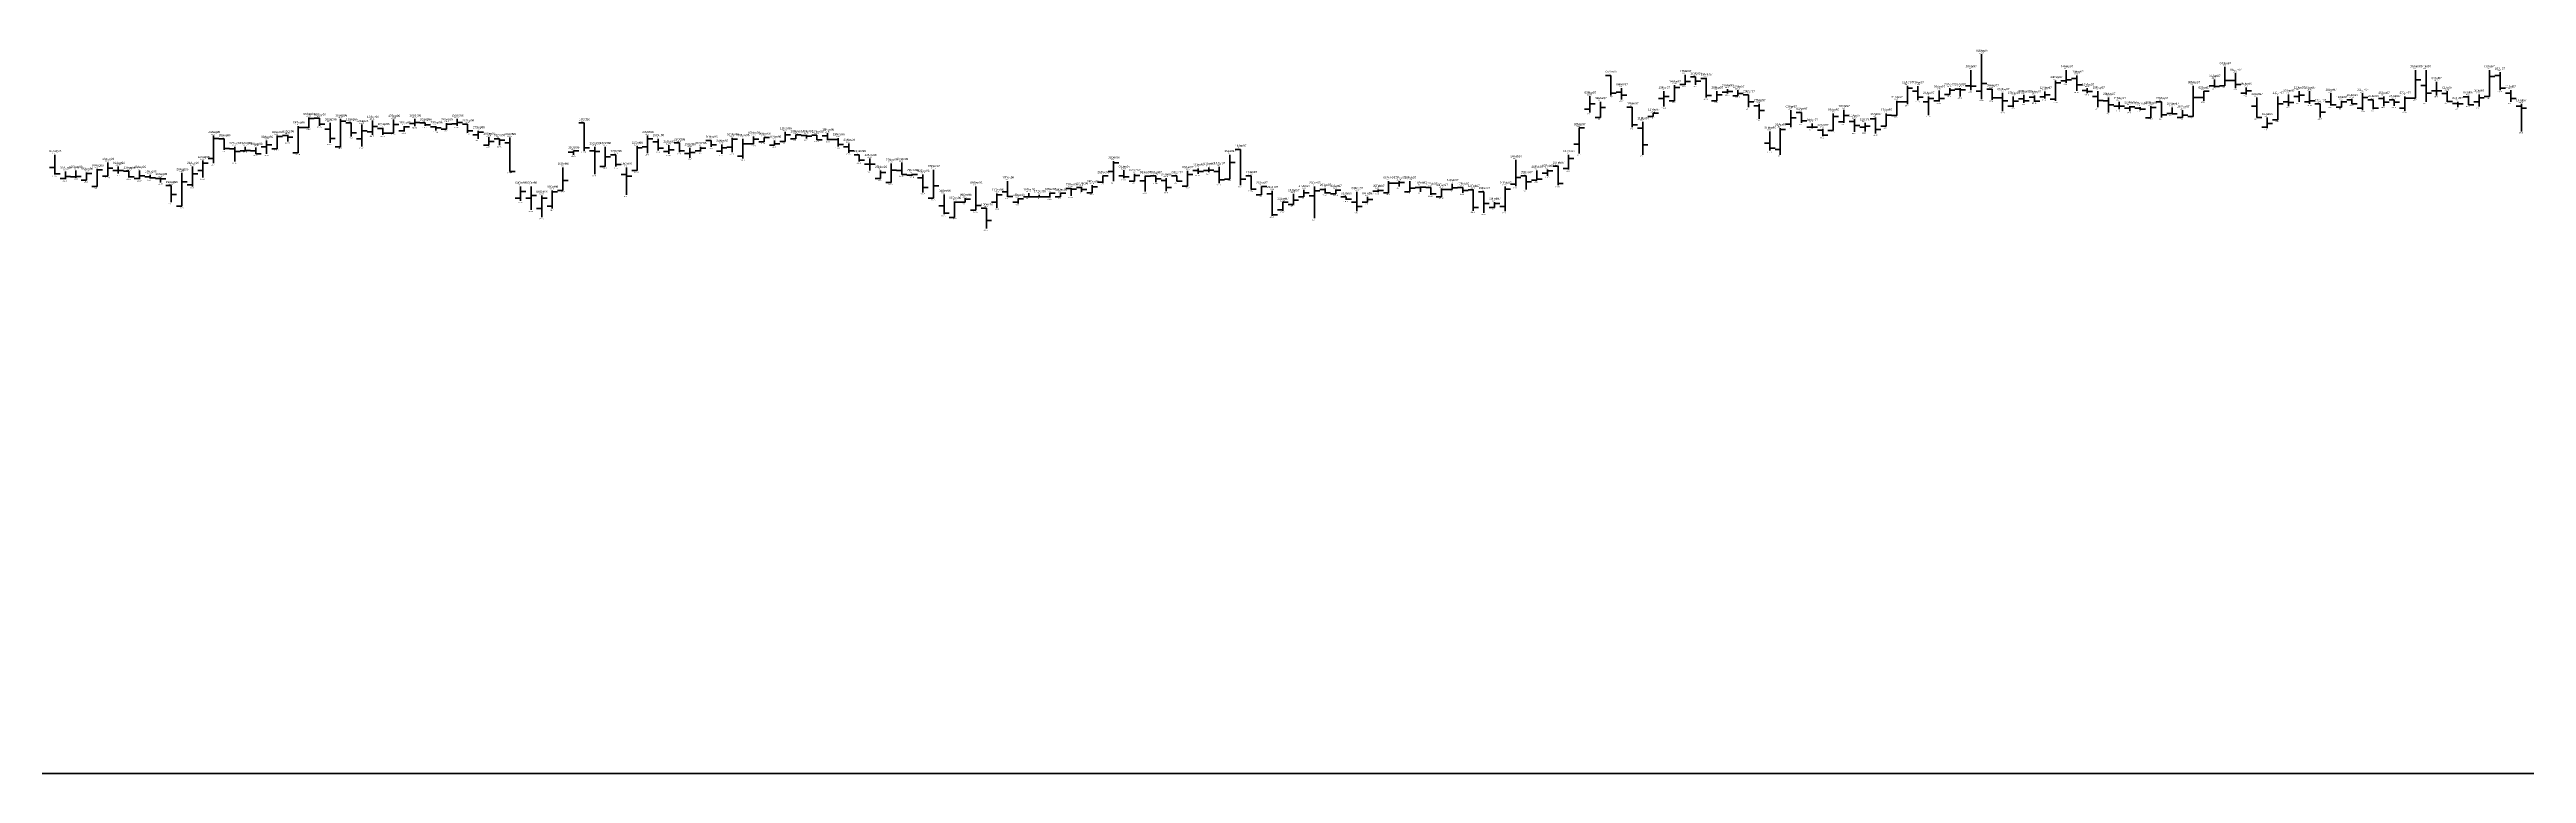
# Model space of a CAD drawing. Header units: inches. Extents: x 0 to 30000, y -20 to 2443.
# Drawn here: x 382.5 to 616.5, y 0 to 68.4 of the extents above; entities that cross this region are included whole.
import ezdxf

# ---------------------------------------------------------------- set-up
doc = ezdxf.new("R2010")
doc.units = ezdxf.units.IN
doc.header["$MEASUREMENT"] = 0
for name, color, linetype in [('axis', 7, 'Continuous'), ('DATE', 7, 'Continuous'), ('Graph', 7, 'Continuous'), ('Rate', 7, 'Continuous')]:
    doc.layers.add(name, color=color, linetype=linetype)
doc.styles.get("Standard").update_dxf_attribs({"font": 'arial.ttf'})

msp = doc.modelspace()

# ---------------------------------------------------------------- linework, layer by layer
at = {"layer": 'axis', "color": 7, "lineweight": 35}
msp.add_line((0, 0), (30000, 0), dxfattribs=at)
at = {"layer": 'Graph', "color": 3, "lineweight": 35}
for p, q in [((565, 67.99), (565, 63.76)), ((537, 66.06), (537, 65.1)), ((573, 66.5), (573, 65.3)), ((573, 65.575), (573.5, 65.575)), ((588, 66.8), (588, 65)), ((606, 66.5), (606, 63.85)), ((606, 65.58), (606.5, 65.58)), ((613, 66.5), (613, 64)), ((613, 65.885), (613.5, 65.885)), ((528, 64.025), (528, 62.5)), ((528, 63.3), (528.5, 63.3)), ((529, 63.5), (529, 62)), ((535, 63.8), (534.5, 63.8)), ((535, 64.5), (535, 63.045)), ((535, 64.01), (535.5, 64.01)), ((536, 63.6), (535.5, 63.6)), ((536, 65.075), (536, 63.6)), ((536, 64.855), (536.5, 64.855)), ((537, 65.15), (536.5, 65.15)), ((537, 65.405), (537.5, 65.405)), ((540, 63.605), (539.5, 63.605)), ((540, 64.5), (540, 63.6)), ((540, 64.155), (540.5, 64.155)), ((541, 64.4), (540.5, 64.4)), ((541, 64.7), (541, 64.275)), ((541, 64.485), (541.5, 64.485)), ((542, 64.075), (541.5, 64.075)), ((542, 64.59), (542, 64.075)), ((542, 64.29), (542.5, 64.29)), ((557, 63.6), (557, 62.2)), ((557, 63.5), (557.5, 63.5)), ((558, 63.5), (557.5, 63.5)), ((558, 65), (558, 63.26)), ((558, 64.79), (558.5, 64.79)), ((560, 63.5), (559.5, 63.5)), ((560, 64), (560, 62.225)), ((560, 63.81), (560.5, 63.81)), ((561, 63.6), (560.5, 63.6)), ((561, 64.575), (561, 63.53)), ((561, 63.82), (561.5, 63.82)), ((562, 64.19), (561.5, 64.19)), ((562, 64.795), (562, 64.19)), ((562, 64.595), (562.5, 64.595)), ((565, 64.5), (564.5, 64.5)), ((565, 65.235), (565.5, 65.235)), ((568, 63.995), (568, 63.005)), ((568, 63.545), (568.5, 63.545)), ((571, 63.975), (570.5, 63.975)), ((571, 64.485), (571, 63.8)), ((571, 64.15), (571.5, 64.15)), ((572, 63.755), (571.5, 63.755)), ((572, 65.5), (572, 63.575)), ((572, 65.29), (572.5, 65.29)), ((573, 65.495), (572.5, 65.495)), ((585, 65), (585, 62.1)), ((585, 63.895), (585.5, 63.895)), ((586, 63.895), (585.5, 63.895)), ((586, 64.5), (586, 63.6)), ((586, 64.5), (586.5, 64.5)), ((588, 65), (587.5, 65)), ((588, 65.5), (588.5, 65.5)), ((590, 64.305), (589.5, 64.305)), ((590, 64.865), (590, 64.2)), ((590, 64.535), (590.5, 64.535)), ((593, 64), (593, 61.8)), ((593, 63.3), (593.5, 63.3)), ((595, 63.995), (594.5, 63.995)), ((595, 64.5), (595, 63.5)), ((595, 64.125), (595.5, 64.125)), ((596, 63.5), (595.5, 63.5)), ((596, 64.495), (596, 63.305)), ((596, 63.585), (596.5, 63.585)), ((599, 63.6), (599, 63)), ((599, 63.5), (599.5, 63.5)), ((601, 64.3), (601, 62.72)), ((601, 63.9), (601.5, 63.9)), ((605, 64), (605, 62.655)), ((605, 63.855), (605.5, 63.855)), ((606, 63.85), (605.5, 63.85)), ((608, 64.55), (607.5, 64.55)), ((608, 65.39), (608, 64.11)), ((608, 64.55), (608.5, 64.55)), ((612, 63.5), (611.5, 63.5)), ((612, 64.2), (612, 63.05)), ((612, 63.885), (612.5, 63.885)), ((613, 64), (612.5, 64)), ((406, 61.2), (406, 58.67)), ((406, 61.06), (406.5, 61.06)), ((407, 61.055), (406.5, 61.055)), ((407, 62.005), (407, 61.045)), ((407, 61.905), (407.5, 61.905)), ((410, 61.875), (410, 59.25)), ((410, 61.655), (410.5, 61.655)), ((412, 61.34), (412, 59.26)), ((413, 61.725), (413, 60.385)), ((413, 61.15), (413.5, 61.15)), ((415, 61.82), (415, 60.525)), ((415, 61.34), (415.5, 61.34)), ((416, 61.2), (416, 60.695)), ((416, 61.145), (416.5, 61.145)), ((417, 61.46), (416.5, 61.46)), ((417, 61.875), (417, 61.205)), ((417, 61.555), (417.5, 61.555)), ((420, 60.905), (419.5, 60.905)), ((420, 61.49), (420, 60.905)), ((420, 61.39), (420.5, 61.39)), ((421, 61.425), (420.5, 61.425)), ((421, 61.875), (421, 61.22)), ((421, 61.54), (421.5, 61.54)), ((527, 61.03), (527, 58.605)), ((527, 61.03), (527.5, 61.03)), ((528, 62.8), (527.5, 62.8)), ((529, 62), (528.5, 62)), ((529, 62.945), (529.5, 62.945)), ((534, 62.1), (533.5, 62.1)), ((534, 62.41), (534, 62.1)), ((534, 62.41), (534.5, 62.41)), ((546, 61), (546, 58.5)), ((546, 60.87), (546.5, 60.87)), ((547, 61.39), (546.5, 61.39)), ((547, 62.7), (547, 61.1)), ((547, 61.985), (547.5, 61.985)), ((551, 62.4), (551, 60.8)), ((551, 62.1), (551.5, 62.1)), ((552, 61.6), (551.5, 61.6)), ((552, 62.75), (552, 61.5)), ((552, 62.2), (552.5, 62.2)), ((554, 61.1), (553.5, 61.1)), ((554, 61.5), (554, 60.7)), ((554, 61.19), (554.5, 61.19)), ((556, 61.205), (555.5, 61.205)), ((556, 62.4), (556, 61.2)), ((556, 62.23), (556.5, 62.23)), ((557, 62.2), (556.5, 62.2)), ((568, 63.1), (567.5, 63.1)), ((579, 62.9), (578.5, 62.9)), ((579, 63.1), (579, 62.6)), ((579, 63.01), (579.5, 63.01)), ((581, 61.995), (580.5, 61.995)), ((581, 63.08), (581, 61.995)), ((581, 62.955), (581.5, 62.955)), ((584, 62), (583.5, 62)), ((584, 62.7), (584, 62)), ((584, 62.225), (584.5, 62.225)), ((585, 62.1), (584.5, 62.1)), ((592, 61.1), (591.5, 61.1)), ((592, 62), (592, 61)), ((592, 61.435), (592.5, 61.435)), ((593, 61.8), (592.5, 61.8)), ((599, 63), (598.5, 63)), ((601, 62.9), (600.5, 62.9)), ((605, 62.9), (604.5, 62.9)), ((398, 60.3), (398, 57.7)), ((398, 60.02), (398.5, 60.02)), ((401, 58.875), (400.5, 58.875)), ((401, 59.25), (401, 58.875)), ((401, 58.88), (401.5, 58.88)), ((403, 59.245), (402.5, 59.245)), ((403, 59.84), (403, 58.575)), ((403, 59.425), (403.5, 59.425)), ((404, 59.065), (403.5, 59.065)), ((404, 60.3), (404, 59.065)), ((404, 60.225), (404.5, 60.225)), ((406, 58.67), (405.5, 58.67)), ((410, 59.25), (409.5, 59.25)), ((412, 60), (411.5, 60)), ((412, 60.74), (412.5, 60.74)), ((413, 60.675), (412.5, 60.675)), ((415, 60.525), (414.5, 60.525)), ((416, 60.75), (415.5, 60.75)), ((423, 60.375), (422.5, 60.375)), ((423, 60.75), (423, 60)), ((423, 60.635), (423.5, 60.635)), ((424, 59.4), (423.5, 59.4)), ((424, 60.145), (424, 59.4)), ((424, 59.755), (424.5, 59.755)), ((432, 58.725), (431.5, 58.725)), ((432, 58.85), (432, 58.495)), ((432, 58.85), (432.5, 58.85)), ((435, 59.25), (435, 57.375)), ((438, 59.29), (438, 57.005)), ((438, 59.16), (438.5, 59.16)), ((439, 59.255), (438.5, 59.255)), ((439, 60.3), (439, 58.65)), ((439, 59.985), (439.5, 59.985)), ((441, 58.8), (440.5, 58.8)), ((441, 59.39), (441, 58.575)), ((441, 58.97), (441.5, 58.97)), ((443, 58.615), (442.5, 58.615)), ((443, 59.14), (443, 58.215)), ((443, 58.695), (443.5, 58.695)), ((444, 58.87), (443.5, 58.87)), ((444, 59.25), (444, 58.8)), ((444, 59.12), (444.5, 59.12)), ((446, 58.82), (445.5, 58.82)), ((446, 59.47), (446, 58.575)), ((446, 59.15), (446.5, 59.15)), ((447, 59.21), (446.5, 59.21)), ((447, 60.085), (447, 58.74)), ((447, 59.98), (447.5, 59.98)), ((448, 60), (448, 58.125)), ((448, 59.535), (448.5, 59.535)), ((449, 59.515), (448.5, 59.515)), ((449, 60.225), (449, 59.48)), ((449, 59.955), (449.5, 59.955)), ((450, 59.71), (449.5, 59.71)), ((450, 60.135), (450, 59.71)), ((450, 60.135), (450.5, 60.135)), ((451, 59.4), (450.5, 59.4)), ((451, 59.85), (451, 59.4)), ((451, 59.53), (451.5, 59.53)), ((452, 59.74), (451.5, 59.74)), ((452, 60.65), (452, 59.735)), ((452, 60.38), (452.5, 60.38)), ((453, 60), (452.5, 60)), ((453, 60.37), (453, 60)), ((453, 60.365), (453.5, 60.365)), ((494, 58.5), (494, 56.2)), ((526, 58.5), (526, 57.1)), ((527, 59.495), (526.5, 59.495)), ((546, 58.995), (545.5, 58.995)), ((551, 60.8), (550.5, 60.8)), ((384, 56.25), (383.5, 56.25)), ((384, 56.92), (384, 56.19)), ((384, 56.44), (384.5, 56.44)), ((385, 56.4), (384.5, 56.4)), ((385, 57), (385, 56.325)), ((385, 56.45), (385.5, 56.45)), ((386, 56.82), (386, 56.1)), ((386, 56.705), (386.5, 56.705)), ((387, 57.15), (387, 55.5)), ((387, 57.07), (387.5, 57.07)), ((388, 56.48), (387.5, 56.48)), ((388, 57.75), (388, 56.48)), ((388, 57.23), (388.5, 57.23)), ((389, 57), (388.5, 57)), ((389, 57.375), (389, 56.72)), ((389, 57.005), (389.5, 57.005)), ((391, 56.255), (390.5, 56.255)), ((391, 57), (391, 56.195)), ((391, 56.51), (391.5, 56.51)), ((395, 56.775), (395, 53.625)), ((396, 57.375), (396, 55.505)), ((396, 56.7), (396.5, 56.7)), ((397, 57), (396.5, 57)), ((397, 57.935), (397, 56.345)), ((397, 57.71), (397.5, 57.71)), ((398, 58.125), (397.5, 58.125)), ((431, 57.3), (431, 55.125)), ((435, 57.375), (434.5, 57.375)), ((435, 58.29), (435.5, 58.29)), ((438, 57.005), (437.5, 57.005)), ((448, 58.35), (447.5, 58.35)), ((461, 56.25), (460.5, 56.25)), ((461, 57), (461, 56.25)), ((461, 56.8), (461.5, 56.8)), ((462, 57.675), (462, 55.875)), ((462, 57.035), (462.5, 57.035)), ((464, 56.57), (463.5, 56.57)), ((464, 56.7), (464, 56.52)), ((464, 56.625), (464.5, 56.625)), ((466, 57.075), (466, 54.375)), ((482, 56.5), (482, 55.8)), ((482, 56.5), (482.5, 56.5)), ((483, 56.9), (482.5, 56.9)), ((483, 57.9), (483, 56)), ((483, 57.73), (483.5, 57.73)), ((485, 56.7), (485, 56)), ((485, 56.545), (485.5, 56.545)), ((486, 56.5), (486, 55.02)), ((486, 56.48), (486.5, 56.48)), ((490, 56.975), (490, 55.51)), ((490, 56.615), (490.5, 56.615)), ((492, 57), (491.5, 57)), ((492, 57.3), (492, 56.85)), ((492, 57.05), (492.5, 57.05)), ((494, 56.2), (493.5, 56.2)), ((494, 57.775), (494.5, 57.775)), ((521, 58), (521, 55.51)), ((521, 56.34), (521.5, 56.34)), ((523, 57), (523, 56.1)), ((523, 56.185), (523.5, 56.185)), ((524, 56.745), (523.5, 56.745)), ((524, 57.1), (524, 56.515)), ((524, 56.965), (524.5, 56.965)), ((526, 57.2), (525.5, 57.2)), ((526, 58.125), (526.5, 58.125)), ((386, 56.1), (385.5, 56.1)), ((387, 55.5), (386.5, 55.5)), ((395, 55.935), (395.5, 55.935)), ((396, 55.65), (395.5, 55.65)), ((427, 54.375), (426.5, 54.375)), ((427, 55.5), (427, 54.125)), ((427, 55.025), (427.5, 55.025)), ((428, 54.38), (427.5, 54.38)), ((428, 55.5), (428, 53.29)), ((428, 54.64), (428.5, 54.64)), ((429, 54.655), (429, 52.58)), ((429, 54.4), (429.5, 54.4)), ((430, 55.125), (430, 53.4)), ((430, 54.995), (430.5, 54.995)), ((431, 55.125), (430.5, 55.125)), ((431, 56.05), (431.5, 56.05)), ((462, 55.875), (461.5, 55.875)), ((466, 54.375), (465.5, 54.375)), ((466, 55.57), (466.5, 55.57)), ((468, 54.07), (468, 52.575)), ((468, 54.01), (468.5, 54.01)), ((469, 54.025), (468.5, 54.025)), ((469, 54.375), (469, 54)), ((469, 54.3), (469.5, 54.3)), ((470, 55.5), (470, 53.255)), ((472, 54), (471.5, 54)), ((472, 54.84), (472, 53.49)), ((472, 54.69), (472.5, 54.69)), ((474, 54.01), (473.5, 54.01)), ((474, 54.35), (474, 53.9)), ((474, 54.325), (474.5, 54.325)), ((475, 54.505), (474.5, 54.505)), ((475, 54.865), (475, 54.5)), ((475, 54.515), (475.5, 54.515)), ((476, 54.5), (475.5, 54.5)), ((476, 54.7), (476, 54.5)), ((476, 54.52), (476.5, 54.52)), ((477, 54.5), (476.5, 54.5)), ((477, 54.9), (477, 54.455)), ((477, 54.85), (477.5, 54.85)), ((478, 54.5), (477.5, 54.5)), ((478, 54.85), (478, 54.5)), ((478, 54.85), (478.5, 54.85)), ((481, 54.9), (480.5, 54.9)), ((481, 55.62), (481, 54.9)), ((481, 55.445), (481.5, 55.445)), ((482, 55.89), (481.5, 55.89)), ((485, 56), (484.5, 56)), ((486, 56.025), (485.5, 56.025)), ((490, 55.51), (489.5, 55.51)), ((497, 54.7), (496.5, 54.7)), ((497, 55.5), (497, 54.7)), ((497, 55.5), (497.5, 55.5)), ((499, 53.995), (499, 53.205)), ((499, 53.995), (499.5, 53.995)), ((500, 54.79), (500, 53.8)), ((500, 54.205), (500.5, 54.205)), ((501, 54.515), (500.5, 54.515)), ((501, 55.19), (501, 54.5)), ((501, 54.9), (501.5, 54.9)), ((502, 54.61), (501.5, 54.61)), ((502, 55.5), (502, 52.5)), ((502, 55.085), (502.5, 55.085)), ((504, 54.805), (503.5, 54.805)), ((504, 55.2), (504, 54.805)), ((504, 55.145), (504.5, 55.145)), ((507, 54.005), (506.5, 54.005)), ((507, 54.5), (507, 54.005)), ((507, 54.25), (507.5, 54.25)), ((508, 55.05), (507.5, 55.05)), ((508, 55.2), (508, 54.95)), ((508, 55.105), (508.5, 55.105)), ((509, 54.9), (508.5, 54.9)), ((509, 56), (509, 54.9)), ((509, 55.795), (509.5, 55.795)), ((510, 55.8), (509.5, 55.8)), ((510, 55.99), (510, 55.5)), ((510, 55.88), (510.5, 55.88)), ((511, 55), (510.5, 55)), ((511, 55.995), (511, 55)), ((511, 55.325), (511.5, 55.325)), ((512, 55.385), (511.5, 55.385)), ((512, 55.5), (512, 55)), ((512, 55.44), (512.5, 55.44)), ((514, 54.525), (513.5, 54.525)), ((514, 55.295), (514, 54.525)), ((514, 55.2), (514.5, 55.2)), ((515, 55.2), (514.5, 55.2)), ((515, 55.75), (515, 55.2)), ((515, 55.375), (515.5, 55.375)), ((519, 54), (519, 53.5)), ((519, 53.87), (519.5, 53.87)), ((520, 55.495), (520, 53.15)), ((520, 55.255), (520.5, 55.255)), ((521, 55.7), (520.5, 55.7)), ((523, 56.1), (522.5, 56.1)), ((395, 53.63), (394.5, 53.63)), ((429, 53.405), (428.5, 53.405)), ((430, 53.625), (429.5, 53.625)), ((468, 52.575), (467.5, 52.575)), ((470, 53.27), (469.5, 53.27)), ((470, 53.68), (470.5, 53.68)), ((499, 53.275), (498.5, 53.275)), ((500, 53.8), (499.5, 53.8)), ((519, 53.5), (518.5, 53.5)), ((520, 53.6), (519.5, 53.6))]:
    msp.add_line(p, q, dxfattribs=at)
at = {"layer": 'Graph', "color": 1, "lineweight": 35}
for p, q in [((530, 66), (529.5, 66)), ((530, 66), (530, 64.11)), ((538, 65.85), (537.5, 65.85)), ((538, 65.85), (538, 65.1)), ((539, 65.7), (538.5, 65.7)), ((539, 65.75), (539, 63.91)), ((564, 66.5), (564, 64.6)), ((574, 65.7), (573.5, 65.7)), ((574, 65.995), (574, 64.52)), ((587, 65.6), (587, 64.85)), ((589, 66.195), (589, 64.8)), ((607, 66.5), (607, 63.5)), ((614, 66), (613.5, 66)), ((614, 66.3), (614, 64.61)), ((530, 64.32), (530.5, 64.32)), ((531, 64.4), (530.5, 64.4)), ((531, 64.8), (531, 63.725)), ((531, 64.12), (531.5, 64.12)), ((538, 65.44), (538.5, 65.44)), ((539, 64.11), (539.5, 64.11)), ((543, 64.155), (542.5, 64.155)), ((543, 64.155), (543, 63)), ((543, 63.495), (543.5, 63.495)), ((544, 63.3), (544, 61.9)), ((559, 64.51), (558.5, 64.51)), ((559, 64.98), (559, 63.645)), ((559, 63.935), (559.5, 63.935)), ((563, 64.7), (562.5, 64.7)), ((563, 64.8), (563, 64.01)), ((563, 64.615), (563.5, 64.615)), ((564, 65), (563.5, 65)), ((564, 64.965), (564.5, 64.965)), ((566, 64.7), (565.5, 64.7)), ((566, 64.7), (566, 63.7)), ((566, 63.88), (566.5, 63.88)), ((567, 63.88), (566.5, 63.88)), ((567, 64.35), (567, 62.605)), ((567, 63.605), (567.5, 63.605)), ((569, 63.775), (568.5, 63.775)), ((569, 64.15), (569, 63.4)), ((569, 63.595), (569.5, 63.595)), ((570, 63.95), (569.5, 63.95)), ((570, 64.1), (570, 63.505)), ((570, 63.56), (570.5, 63.56)), ((574, 65.095), (574.5, 65.095)), ((575, 64.555), (574.5, 64.555)), ((575, 64.785), (575, 64.31)), ((575, 64.485), (575.5, 64.485)), ((576, 64.005), (575.5, 64.005)), ((576, 64.5), (576, 63)), ((576, 63.635), (576.5, 63.635)), ((577, 63.6), (576.5, 63.6)), ((577, 63.9), (577, 62.5)), ((577, 63.22), (577.5, 63.22)), ((578, 63.5), (578, 62.8)), ((582, 63.5), (581.5, 63.5)), ((582, 63.5), (582, 62)), ((587, 65), (586.5, 65)), ((587, 64.955), (587.5, 64.955)), ((589, 65.5), (588.5, 65.5)), ((589, 65.125), (589.5, 65.125)), ((591, 63.89), (591, 62)), ((594, 63.5), (593.5, 63.5)), ((594, 64.2), (594, 63.1)), ((594, 63.42), (594.5, 63.42)), ((597, 63.3), (596.5, 63.3)), ((597, 63.3), (597, 62.025)), ((598, 63.49), (597.5, 63.49)), ((598, 64.3), (598, 63.15)), ((598, 63.21), (598.5, 63.21)), ((600, 63.7), (599.5, 63.7)), ((600, 63.795), (600, 63.315)), ((600, 63.315), (600.5, 63.315)), ((602, 63.7), (601.5, 63.7)), ((602, 63.7), (602, 62.8)), ((603, 63.8), (602.5, 63.8)), ((603, 64), (603, 63.1)), ((603, 63.465), (603.5, 63.465)), ((604, 63.7), (603.5, 63.7)), ((604, 63.7), (604, 63.115)), ((604, 63.47), (604.5, 63.47)), ((607, 65.05), (606.5, 65.05)), ((607, 64.315), (607.5, 64.315)), ((609, 64.275), (608.5, 64.275)), ((609, 64.495), (609, 63.5)), ((609, 63.535), (609.5, 63.535)), ((610, 63.35), (609.5, 63.35)), ((610, 63.5), (610, 63)), ((610, 63.305), (610.5, 63.305)), ((611, 63.975), (610.5, 63.975)), ((611, 64.05), (611, 63.2)), ((611, 63.22), (611.5, 63.22)), ((614, 64.775), (614.5, 64.775)), ((615, 64.3), (614.5, 64.3)), ((615, 64.6), (615, 63.5)), ((615, 63.825), (615.5, 63.825)), ((616, 63.295), (616, 60.705)), ((408, 61.95), (407.5, 61.95)), ((408, 61.95), (408, 61.24)), ((408, 61.39), (408.5, 61.39)), ((409, 60.905), (408.5, 60.905)), ((409, 61.5), (409, 59.625)), ((411, 61.5), (410.5, 61.5)), ((411, 61.5), (411, 60.23)), ((414, 60.98), (413.5, 60.98)), ((414, 61.05), (414, 60.38)), ((418, 61.5), (417.5, 61.5)), ((418, 61.5), (418, 61.22)), ((418, 61.31), (418.5, 61.31)), ((419, 61.12), (418.5, 61.12)), ((419, 61.2), (419, 60.77)), ((419, 61.025), (419.5, 61.025)), ((422, 61.39), (421.5, 61.39)), ((422, 61.39), (422, 60.58)), ((433, 61.5), (432.5, 61.5)), ((433, 61.5), (433, 58.875)), ((532, 63), (531.5, 63)), ((532, 63), (532, 61.1)), ((532, 61.315), (532.5, 61.315)), ((533, 61), (532.5, 61)), ((533, 61.6), (533, 58.5)), ((544, 63.105), (543.5, 63.105)), ((544, 62.675), (544.5, 62.675)), ((548, 62.5), (547.5, 62.5)), ((548, 62.5), (548, 61.5)), ((548, 61.685), (548.5, 61.685)), ((549, 61.11), (548.5, 61.11)), ((549, 61.45), (549, 61)), ((549, 61.09), (549.5, 61.09)), ((550, 60.95), (550, 60.25)), ((553, 61.65), (552.5, 61.65)), ((553, 61.845), (553, 60.65)), ((553, 61.26), (553.5, 61.26)), ((555, 61.875), (554.5, 61.875)), ((555, 62), (555, 60.51)), ((555, 60.875), (555.5, 60.875)), ((578, 63.1), (577.5, 63.1)), ((578, 63.09), (578.5, 63.09)), ((580, 62.9), (579.5, 62.9)), ((580, 63), (580, 62.7)), ((580, 62.815), (580.5, 62.815)), ((582, 62.275), (582.5, 62.275)), ((583, 62.4), (582.5, 62.4)), ((583, 62.975), (583, 62.35)), ((583, 62.35), (583.5, 62.35)), ((591, 63.1), (590.5, 63.1)), ((591, 62), (591.5, 62)), ((597, 62.515), (597.5, 62.515)), ((602, 62.885), (602.5, 62.885)), ((616, 63.1), (615.5, 63.1)), ((616, 62.895), (616.5, 62.895)), ((383, 58.5), (383, 56.625)), ((399, 60), (398.5, 60)), ((399, 60), (399, 58.955)), ((399, 59.075), (399.5, 59.075)), ((400, 59.045), (399.5, 59.045)), ((400, 59.25), (400, 57.845)), ((400, 58.8), (400.5, 58.8)), ((402, 58.87), (401.5, 58.87)), ((402, 59.175), (402, 58.585)), ((402, 58.595), (402.5, 58.595)), ((405, 60.32), (404.5, 60.32)), ((405, 60.37), (405, 59.755)), ((405, 60.17), (405.5, 60.17)), ((409, 60.04), (409.5, 60.04)), ((411, 60.58), (411.5, 60.58)), ((414, 60.53), (414.5, 60.53)), ((422, 60.76), (422.5, 60.76)), ((425, 60), (424.5, 60)), ((425, 60), (425, 59.41)), ((425, 59.86), (425.5, 59.86)), ((426, 59.625), (425.5, 59.625)), ((426, 60.11), (426, 56.925)), ((433, 59.155), (433.5, 59.155)), ((434, 58.875), (433.5, 58.875)), ((434, 59.24), (434, 56.645)), ((434, 58.785), (434.5, 58.785)), ((436, 58.495), (435.5, 58.495)), ((436, 58.495), (436, 57.375)), ((440, 59.7), (439.5, 59.7)), ((440, 60), (440, 58.89)), ((440, 59.115), (440.5, 59.115)), ((442, 59.605), (441.5, 59.605)), ((442, 59.605), (442, 58.73)), ((442, 58.865), (442.5, 58.865)), ((445, 59.85), (444.5, 59.85)), ((445, 59.85), (445, 59.235)), ((445, 59.44), (445.5, 59.44)), ((454, 60.3), (453.5, 60.3)), ((454, 60.375), (454, 60.02)), ((454, 60.26), (454.5, 60.26)), ((455, 60.335), (454.5, 60.335)), ((455, 60.34), (455, 59.89)), ((455, 59.89), (455.5, 59.89)), ((456, 60.295), (455.5, 60.295)), ((456, 60.525), (456, 59.87)), ((456, 59.93), (456.5, 59.93)), ((457, 59.925), (456.5, 59.925)), ((457, 60.075), (457, 59.26)), ((457, 59.475), (457.5, 59.475)), ((458, 59.25), (457.5, 59.25)), ((458, 59.55), (458, 58.69)), ((458, 58.875), (458.5, 58.875)), ((459, 58.5), (458.5, 58.5)), ((459, 58.5), (459, 57.86)), ((495, 59), (494.5, 59)), ((495, 59), (495, 55.605)), ((533, 59.435), (533.5, 59.435)), ((545, 59.6), (544.5, 59.6)), ((545, 60.7), (545, 58.89)), ((545, 59.1), (545.5, 59.1)), ((550, 60.805), (549.5, 60.805)), ((550, 60.33), (550.5, 60.33)), ((383, 57.295), (382.5, 57.295)), ((383, 56.7), (383.5, 56.7)), ((390, 56.93), (389.5, 56.93)), ((390, 56.93), (390, 56.345)), ((390, 56.4), (390.5, 56.4)), ((392, 56.39), (391.5, 56.39)), ((392, 56.585), (392, 56.25)), ((392, 56.305), (392.5, 56.305)), ((393, 56.25), (392.5, 56.25)), ((393, 56.33), (393, 55.88)), ((393, 56.23), (393.5, 56.23)), ((426, 56.925), (426.5, 56.925)), ((436, 57.58), (436.5, 57.58)), ((437, 56.625), (436.5, 56.625)), ((437, 57.3), (437, 54.7)), ((437, 56.47), (437.5, 56.47)), ((459, 57.995), (459.5, 57.995)), ((460, 57.6), (459.5, 57.6)), ((460, 58.125), (460, 57)), ((460, 57.59), (460.5, 57.59)), ((463, 57), (462.5, 57)), ((463, 57.75), (463, 56.63)), ((463, 56.63), (463.5, 56.63)), ((465, 56.325), (464.5, 56.325)), ((465, 56.625), (465, 54.94)), ((484, 56.5), (483.5, 56.5)), ((484, 57.025), (484, 56.265)), ((484, 56.4), (484.5, 56.4)), ((487, 56.495), (486.5, 56.495)), ((487, 56.495), (487, 55.915)), ((487, 56.205), (487.5, 56.205)), ((488, 56.295), (488, 55.035)), ((489, 56.5), (488.5, 56.5)), ((489, 56.5), (489, 56)), ((491, 57), (490.5, 57)), ((491, 57.2), (491, 56.69)), ((491, 56.92), (491.5, 56.92)), ((493, 56.9), (492.5, 56.9)), ((493, 57.35), (493, 55.8)), ((495, 56.2), (495.5, 56.2)), ((496, 56.51), (495.5, 56.51)), ((496, 56.51), (496, 55.22)), ((522, 56.5), (521.5, 56.5)), ((522, 56.5), (522, 55.2)), ((525, 57.4), (524.5, 57.4)), ((525, 57.4), (525, 55.605)), ((394, 55.575), (393.5, 55.575)), ((394, 55.575), (394, 54)), ((394, 54.75), (394.5, 54.75)), ((465, 55.4), (465.5, 55.4)), ((467, 54.75), (467, 52.875)), ((473, 55), (472.5, 55)), ((473, 56), (473, 54.5)), ((473, 54.535), (473.5, 54.535)), ((479, 55.305), (478.5, 55.305)), ((479, 55.34), (479, 54.605)), ((479, 55.245), (479.5, 55.245)), ((480, 55.4), (479.5, 55.4)), ((480, 55.45), (480, 55)), ((480, 55.205), (480.5, 55.205)), ((488, 56.05), (487.5, 56.05)), ((488, 55.4), (488.5, 55.4)), ((489, 56), (489.5, 56)), ((493, 56.13), (493.5, 56.13)), ((496, 55.245), (496.5, 55.245)), ((498, 54.81), (497.5, 54.81)), ((498, 55.095), (498, 52.725)), ((503, 55.2), (502.5, 55.2)), ((503, 55.3), (503, 54.815)), ((503, 54.9), (503.5, 54.9)), ((505, 54.5), (504.5, 54.5)), ((505, 54.5), (505, 54.225)), ((505, 54.3), (505.5, 54.3)), ((506, 54.005), (505.5, 54.005)), ((506, 54.99), (506, 53.15)), ((513, 55.4), (512.5, 55.4)), ((513, 55.4), (513, 54.71)), ((513, 54.81), (513.5, 54.81)), ((516, 55.4), (515.5, 55.4)), ((516, 55.4), (516, 54.9)), ((516, 55.125), (516.5, 55.125)), ((517, 55.185), (516.5, 55.185)), ((517, 55.2), (517, 53.2)), ((518, 55), (517.5, 55)), ((518, 55), (518, 53.005)), ((518, 53.9), (518.5, 53.9)), ((522, 55.935), (522.5, 55.935)), ((525, 55.775), (525.5, 55.775)), ((467, 53.66), (466.5, 53.66)), ((467, 52.98), (467.5, 52.98)), ((471, 53.45), (470.5, 53.45)), ((471, 53.45), (471, 51.525)), ((471, 52.28), (471.5, 52.28)), ((498, 52.82), (498.5, 52.82)), ((506, 53.6), (506.5, 53.6)), ((517, 53.5), (517.5, 53.5))]:
    msp.add_line(p, q, dxfattribs=at)

# ---------------------------------------------------------------- texts
at = {"layer": 'DATE'}
for s, p in [('02May97', (564.5, 68.24)), ('05Mar97', (529.5, 66.25)), ('14Mar97', (535.5, 65.325)), ('17Mar97', (536.5, 66.31)), ('18Mar97', (537.5, 66.1)), ('19Mar97', (538.5, 66)), ('30Apr97', (563.5, 66.75)), ('13May97', (571.5, 65.75)), ('14May97', (572.5, 66.75)), ('15May97', (573.5, 66.245)), ('03Jun97', (586.5, 65.85)), ('04Jun97', (587.5, 67.05)), ('05Jun97', (588.5, 66.445)), ('30Jun97', (605.5, 66.75)), ('01Jul97', (606.5, 66.75)), ('02Jul97', (607.5, 65.64)), ('09Jul97', (612.5, 66.75)), ('10Jul97', (613.5, 66.55)), ('03Mar97', (527.5, 64.275)), ('04Mar97', (528.5, 63.75)), ('06Mar97', (530.5, 65.05)), ('10Mar97', (531.5, 63.25)), ('13Mar97', (534.5, 64.75)), ('20Mar97', (539.5, 64.75)), ('21Mar97', (540.5, 64.95)), ('25Mar97', (541.5, 64.84)), ('26Mar97', (542.5, 64.405)), ('27Mar97', (543.5, 63.55)), ('10Apr97', (551.5, 63)), ('21Apr97', (556.5, 63.85)), ('22Apr97', (557.5, 65.25)), ('23Apr97', (558.5, 65.23)), ('24Apr97', (559.5, 64.25)), ('25Apr97', (560.5, 64.825)), ('28Apr97', (561.5, 65.045)), ('29Apr97', (562.5, 65.05)), ('05May97', (565.5, 64.95)), ('06May97', (566.5, 64.6)), ('07May97', (567.5, 64.245)), ('08May97', (568.5, 64.4)), ('09May97', (569.5, 64.35)), ('12May97', (570.5, 64.735)), ('16May97', (574.5, 65.035)), ('19May97', (575.5, 64.75)), ('20May97', (576.5, 64.15)), ('21May97', (577.5, 63.75)), ('22May97', (578.5, 63.35)), ('23May97', (579.5, 63.25)), ('26May97', (580.5, 63.33)), ('27May97', (581.5, 63.75)), ('28May97', (582.5, 63.225)), ('30May97', (584.5, 65.25)), ('02Jun97', (585.5, 64.75)), ('06Jun97', (589.5, 65.115)), ('09Jun97', (590.5, 64.14)), ('11Jun97', (592.5, 64.25)), ('12Jun97', (593.5, 64.45)), ('13Jun97', (594.5, 64.75)), ('16Jun97', (595.5, 64.745)), ('17Jun97', (596.5, 63.55)), ('18Jun97', (597.5, 64.55)), ('19Jun97', (598.5, 63.85)), ('20Jun97', (599.5, 64.045)), ('23Jun97', (600.5, 64.55)), ('24Jun97', (601.5, 63.95)), ('25Jun97', (602.5, 64.25)), ('26Jun97', (603.5, 63.95)), ('27Jun97', (604.5, 64.25)), ('03Jul97', (608.5, 64.745)), ('04Jul97', (609.5, 63.75)), ('07Jul97', (610.5, 64.3)), ('08Jul97', (611.5, 64.45)), ('11Jul97', (614.5, 64.85)), ('14Jul97', (615.5, 63.545)), ('04Sep96', (405.5, 61.45)), ('05Sep96', (406.5, 62.255)), ('06Sep96', (407.5, 62.2)), ('09Sep96', (408.5, 61.75)), ('10Sep96', (409.5, 62.125)), ('11Sep96', (410.5, 61.75)), ('12Sep96', (411.5, 61.59)), ('13Sep96', (412.5, 61.975)), ('16Sep96', (413.5, 61.3)), ('17Sep96', (414.5, 62.07)), ('18Sep96', (415.5, 61.45)), ('19Sep96', (416.5, 62.125)), ('20Sep96', (417.5, 61.75)), ('23Sep96', (418.5, 61.45)), ('24Sep96', (419.5, 61.74)), ('25Sep96', (420.5, 62.125)), ('26Sep96', (421.5, 61.64)), ('27Sep96', (422.5, 61)), ('14Oct96', (432.5, 61.75)), ('11Nov96', (451.5, 60.9)), ('18Nov96', (455.5, 60.775)), ('02Mar97', (526.5, 61.28)), ('11Mar97', (532.5, 61.85)), ('12Mar97', (533.5, 62.66)), ('31Mar97', (544.5, 60.95)), ('01Apr97', (545.5, 61.25)), ('02Apr97', (546.5, 62.95)), ('03Apr97', (547.5, 62.75)), ('04Apr97', (548.5, 61.7)), ('07Apr97', (549.5, 61.2)), ('09Apr97', (550.5, 62.65)), ('11Apr97', (552.5, 62.095)), ('12Apr97', (553.5, 61.75)), ('15Apr97', (554.5, 62.25)), ('17Apr97', (555.5, 62.65)), ('29May97', (583.5, 62.95)), ('10Jun97', (591.5, 62.25)), ('01Aug96', (382.5, 58.75)), ('23Aug96', (397.5, 60.55)), ('26Aug96', (398.5, 60.25)), ('27Aug96', (399.5, 59.5)), ('28Aug96', (400.5, 59.5)), ('29Aug96', (401.5, 59.425)), ('30Aug96', (402.5, 60.09)), ('02Sep96', (403.5, 60.55)), ('03Sep96', (404.5, 60.62)), ('30Sep96', (423.5, 60.395)), ('01Oct96', (424.5, 60.25)), ('03Oct96', (425.5, 60.36)), ('11Oct96', (431.5, 59.1)), ('15Oct96', (433.5, 59.49)), ('16Oct96', (434.5, 59.5)), ('17Oct96', (435.5, 58.745)), ('22Oct96', (437.5, 59.54)), ('23Oct96', (438.5, 60.55)), ('24Oct96', (439.5, 60.25)), ('25Oct96', (440.5, 59.64)), ('28Oct96', (441.5, 59.855)), ('29Oct96', (442.5, 59.39)), ('31Oct96', (443.5, 59.5)), ('01Nov96', (444.5, 60.1)), ('04Nov96', (445.5, 59.72)), ('05Nov96', (446.5, 60.335)), ('06Nov96', (447.5, 60.25)), ('07Nov96', (448.5, 60.475)), ('08Nov96', (449.5, 60.385)), ('10Nov96', (450.5, 60.1)), ('13Nov96', (452.5, 60.62)), ('14Nov96', (453.5, 60.625)), ('15Nov96', (454.5, 60.59)), ('19Nov96', (456.5, 60.325)), ('20Nov96', (457.5, 59.8)), ('21Nov96', (458.5, 58.75)), ('22Nov96', (459.5, 58.375)), ('15Jan97', (493.5, 58.75)), ('16Jan97', (494.5, 59.25)), ('01Mar97', (525.5, 58.75)), ('02Aug96', (383.5, 57.17)), ('05Aug96', (384.5, 57.25)), ('06Aug96', (385.5, 57.07)), ('07Aug96', (386.5, 57.4)), ('08Aug96', (387.5, 58)), ('09Aug96', (388.5, 57.625)), ('12Aug96', (389.5, 57.18)), ('13Aug96', (390.5, 57.25)), ('14Aug96', (391.5, 56.835)), ('16Aug96', (392.5, 56.58)), ('20Aug96', (394.5, 57.025)), ('21Aug96', (395.5, 57.625)), ('22Aug96', (396.5, 58.185)), ('10Oct96', (430.5, 57.55)), ('18Oct96', (436.5, 57.55)), ('25Nov96', (460.5, 57.25)), ('27Nov96', (461.5, 57.925)), ('28Nov96', (462.5, 58)), ('29Nov96', (463.5, 56.95)), ('02Dec96', (464.5, 56.875)), ('03Dec96', (465.5, 57.325)), ('12Dec96', (472.5, 56.25)), ('26Dec96', (481.5, 56.75)), ('31Dec96', (482.5, 58.15)), ('01Jan97', (483.5, 57.275)), ('02Jan97', (484.5, 56.95)), ('03Jan97', (485.5, 56.75)), ('06Jan97', (486.5, 56.745)), ('07Jan97', (487.5, 56.545)), ('08Jan97', (488.5, 56.75)), ('09Jan97', (489.5, 57.225)), ('10Jan97', (490.5, 57.45)), ('13Jan97', (491.5, 57.55)), ('14Jan97', (492.5, 57.6)), ('17Jan97', (495.5, 56.76)), ('06Feb97', (508.5, 56.25)), ('07Feb97', (509.5, 56.24)), ('10Feb97', (510.5, 56.245)), ('14Feb97', (514.5, 56)), ('24Feb97', (520.5, 58.25)), ('25Feb97', (521.5, 56.75)), ('26Feb97', (522.5, 57.25)), ('27Feb97', (523.5, 57.35)), ('28Feb97', (524.5, 57.65)), ('19Aug96', (393.5, 55.825)), ('04Oct96', (426.5, 55.75)), ('07Oct96', (427.5, 55.75)), ('08Oct96', (428.5, 54.905)), ('09Oct96', (429.5, 55.375)), ('04Dec96', (466.5, 55)), ('05Dec96', (467.5, 54.32)), ('06Dec96', (468.5, 54.625)), ('09Dec96', (469.5, 55.75)), ('10Dec96', (470.5, 53.7)), ('11Dec96', (471.5, 55.09)), ('13Dec96', (473.5, 54.6)), ('16Dec96', (474.5, 55.115)), ('17Dec96', (475.5, 54.95)), ('18Dec96', (476.5, 55.15)), ('19Dec96', (477.5, 55.1)), ('20Dec96', (478.5, 55.59)), ('23Dec96', (479.5, 55.7)), ('24Dec96', (480.5, 55.87)), ('20Jan97', (496.5, 55.75)), ('21Jan97', (497.5, 55.345)), ('22Jan97', (498.5, 54.245)), ('24Jan97', (499.5, 55.04)), ('27Jan97', (500.5, 55.44)), ('28Jan97', (501.5, 55.75)), ('29Jan97', (502.5, 55.55)), ('30Jan97', (503.5, 55.45)), ('31Jan97', (504.5, 54.75)), ('03Feb97', (505.5, 55.24)), ('04Feb97', (506.5, 54.75)), ('05Feb97', (507.5, 55.45)), ('11Feb97', (511.5, 55.75)), ('12Feb97', (512.5, 55.65)), ('13Feb97', (513.5, 55.545)), ('17Feb97', (515.5, 55.65)), ('18Feb97', (516.5, 55.45)), ('19Feb97', (517.5, 55.25)), ('20Feb97', (518.5, 54.25)), ('21Feb97', (519.5, 55.745))]:
    msp.add_text(s, height=0.2, dxfattribs=at).set_placement(p)
at = {"layer": 'Rate'}
for s, p in [('135.98', (564.75, 68.09)), ('132', (529.75, 66.1)), ('132.12', (536.75, 66.16)), ('131.7', (537.75, 65.95)), ('131.5', (538.75, 65.85)), ('133', (563.75, 66.6)), ('131', (571.75, 65.6)), ('133', (572.75, 66.6)), ('131.99', (573.75, 66.095)), ('131.2', (586.75, 65.7)), ('133.6', (587.75, 66.9)), ('132.39', (588.75, 66.295)), ('133', (605.75, 66.6)), ('133', (606.75, 66.6)), ('130.78', (607.75, 65.49)), ('133', (612.75, 66.6)), ('132.6', (613.75, 66.4)), ('128.05', (527.75, 64.125)), ('127', (528.75, 63.6)), ('128.22', (529.75, 63.91)), ('129.6', (530.75, 64.9)), ('127.45', (530.75, 63.525)), ('126', (531.75, 63.1)), ('129', (534.75, 64.6)), ('130.15', (535.75, 65.175)), ('127.2', (535.75, 63.4)), ('130.2', (536.75, 64.9)), ('130.2', (537.75, 64.9)), ('127.82', (538.75, 63.71)), ('129', (539.75, 64.6)), ('127.2', (539.75, 63.4)), ('129.4', (540.75, 64.8)), ('128.55', (540.75, 64.075)), ('129.18', (541.75, 64.69)), ('128.15', (541.75, 63.875)), ('128.31', (542.75, 64.255)), ('126.6', (543.75, 63.4)), ('127.2', (556.75, 63.7)), ('130', (557.75, 65.1)), ('129.96', (558.75, 65.08)), ('127.29', (558.75, 63.445)), ('128', (559.75, 64.1)), ('129.15', (560.75, 64.675)), ('127.06', (560.75, 63.33)), ('129.59', (561.75, 64.895)), ('128.38', (561.75, 63.99)), ('129.6', (562.75, 64.9)), ('128.02', (562.75, 63.81)), ('129.2', (563.75, 64.4)), ('127.52', (564.75, 63.56)), ('129.4', (565.75, 64.8)), ('127.4', (565.75, 63.5)), ('128.7', (566.75, 64.45)), ('127.99', (567.75, 64.095)), ('128.3', (568.75, 64.25)), ('126.8', (568.75, 63.2)), ('128.2', (569.75, 64.2)), ('127.01', (569.75, 63.305)), ('128.97', (570.75, 64.585)), ('127.6', (570.75, 63.6)), ('127.15', (571.75, 63.375)), ('130.6', (572.75, 65.1)), ('129.04', (573.75, 64.32)), ('129.57', (574.75, 64.885)), ('128.62', (574.75, 64.11)), ('129', (575.75, 64.6)), ('127.8', (576.75, 64)), ('127', (577.75, 63.6)), ('126.2', (578.75, 63.2)), ('126', (579.75, 63.1)), ('126.16', (580.75, 63.18)), ('127', (581.75, 63.6)), ('125.95', (582.75, 63.075)), ('130', (584.75, 65.1)), ('129', (585.75, 64.6)), ('127.2', (585.75, 63.4)), ('129.7', (586.75, 64.65)), ('130', (587.75, 64.8)), ('129.6', (588.75, 64.6)), ('129.73', (589.75, 64.965)), ('128.4', (589.75, 64)), ('127.78', (590.75, 63.99)), ('128', (592.75, 64.1)), ('128.4', (593.75, 64.3)), ('129', (594.75, 64.6)), ('127', (594.75, 63.3)), ('128.99', (595.75, 64.595)), ('126.61', (595.75, 63.105)), ('126.6', (596.75, 63.4)), ('128.6', (597.75, 64.4)), ('127.2', (598.75, 63.7)), ('127.59', (599.75, 63.895)), ('126.63', (599.75, 63.115)), ('128.6', (600.75, 64.4)), ('127.4', (601.75, 63.8)), ('128', (602.75, 64.1)), ('127.4', (603.75, 63.8)), ('128', (604.75, 64.1)), ('127.7', (605.75, 63.65)), ('127', (606.75, 63.3)), ('128.22', (607.75, 63.91)), ('128.99', (608.75, 64.595)), ('127', (608.75, 63.3)), ('127', (609.75, 63.6)), ('128.1', (610.75, 64.15)), ('128.4', (611.75, 64.3)), ('128', (612.75, 63.8)), ('129.22', (613.75, 64.41)), ('129.2', (614.75, 64.7)), ('127', (614.75, 63.3)), ('126.59', (615.75, 63.395)), ('122.4', (405.75, 61.3)), ('124.01', (406.75, 62.105)), ('122.09', (406.75, 60.845)), ('123.9', (407.75, 62.05)), ('122.48', (407.75, 61.04)), ('123', (408.75, 61.6)), ('123.75', (409.75, 61.975)), ('123', (410.75, 61.6)), ('122.68', (411.75, 61.44)), ('123.45', (412.75, 61.825)), ('122.1', (413.75, 61.15)), ('123.64', (414.75, 61.92)), ('122.4', (415.75, 61.3)), ('123.75', (416.75, 61.975)), ('122.41', (416.75, 61.005)), ('123', (417.75, 61.6)), ('122.44', (417.75, 61.02)), ('122.4', (418.75, 61.3)), ('122.98', (419.75, 61.59)), ('123.75', (420.75, 61.975)), ('122.44', (420.75, 61.02)), ('122.78', (421.75, 61.49)), ('121.5', (422.75, 60.85)), ('123', (432.75, 61.6)), ('121.3', (451.75, 60.75)), ('122.06', (526.75, 61.13)), ('125', (527.75, 62.3)), ('124', (528.75, 61.8)), ('122.2', (531.75, 60.9)), ('123.2', (532.75, 61.7)), ('124.82', (533.75, 62.51)), ('124.2', (533.75, 61.9)), ('126.09', (534.75, 62.845)), ('126', (542.75, 62.8)), ('123.8', (543.75, 61.7)), ('121.4', (544.75, 60.8)), ('122', (545.75, 61.1)), ('125.4', (546.75, 62.8)), ('122.2', (546.75, 60.9)), ('125', (547.75, 62.6)), ('123', (547.75, 61.3)), ('122.9', (548.75, 61.55)), ('122', (548.75, 60.8)), ('121.9', (549.75, 61.05)), ('124.8', (550.75, 62.5)), ('125.5', (551.75, 62.85)), ('123', (551.75, 61.3)), ('123.69', (552.75, 61.945)), ('123', (553.75, 61.6)), ('124', (554.75, 62.1)), ('124.8', (555.75, 62.5)), ('122.4', (555.75, 61)), ('124.4', (556.75, 62)), ('126.52', (557.75, 63.06)), ('124.45', (559.75, 62.025)), ('125.21', (566.75, 62.405)), ('126.01', (567.75, 62.805)), ('126', (575.75, 62.8)), ('125', (576.75, 62.3)), ('125.6', (577.75, 62.6)), ('125.2', (578.75, 62.4)), ('125.4', (579.75, 62.5)), ('123.99', (580.75, 61.795)), ('124', (581.75, 61.8)), ('124.7', (582.75, 62.15)), ('125.4', (583.75, 62.8)), ('124', (583.75, 61.8)), ('124.2', (584.75, 61.9)), ('124', (590.75, 61.8)), ('124', (591.75, 62.1)), ('122', (591.75, 60.8)), ('123.6', (592.75, 61.6)), ('126.2', (593.75, 62.9)), ('124.05', (596.75, 61.825)), ('126.3', (597.75, 62.95)), ('126', (598.75, 62.8)), ('125.44', (600.75, 62.52)), ('125.6', (601.75, 62.6)), ('126.2', (602.75, 62.9)), ('126.23', (603.75, 62.915)), ('125.31', (604.75, 62.455)), ('126', (609.75, 62.8)), ('126.4', (610.75, 63)), ('126.1', (611.75, 62.85)), ('117', (382.75, 58.6)), ('120.6', (397.75, 60.4)), ('120', (398.75, 60.1)), ('117.91', (398.75, 58.755)), ('118.5', (399.75, 59.35)), ('118.5', (400.75, 59.35)), ('117.75', (400.75, 58.675)), ('118.35', (401.75, 59.275)), ('119.68', (402.75, 59.94)), ('120.6', (403.75, 60.4)), ('118.13', (403.75, 58.865)), ('120.74', (404.75, 60.47)), ('119.51', (404.75, 59.555)), ('117.34', (405.75, 58.47)), ('119.25', (408.75, 59.425)), ('118.5', (409.75, 59.05)), ('120.46', (410.75, 60.03)), ('118.52', (411.75, 59.06)), ('120.77', (412.75, 60.185)), ('120.76', (413.75, 60.18)), ('121.05', (414.75, 60.325)), ('121.39', (415.75, 60.495)), ('121.54', (418.75, 60.57)), ('121.81', (419.75, 60.705)), ('121.16', (421.75, 60.38)), ('120', (422.75, 59.8)), ('120.29', (423.75, 60.245)), ('118.8', (423.75, 59.2)), ('120', (424.75, 60.1)), ('118.82', (424.75, 59.21)), ('120.22', (425.75, 60.21)), ('117.7', (431.75, 58.95)), ('117.75', (432.75, 58.675)), ('118.48', (433.75, 59.34)), ('118.5', (434.75, 59.35)), ('116.99', (435.75, 58.595)), ('118.58', (437.75, 59.39)), ('120.6', (438.75, 60.4)), ('117.3', (438.75, 58.45)), ('120', (439.75, 60.1)), ('117.78', (439.75, 58.69)), ('118.78', (440.75, 59.49)), ('119.21', (441.75, 59.705)), ('117.46', (441.75, 58.53)), ('118.28', (442.75, 59.24)), ('118.5', (443.75, 59.35)), ('117.6', (443.75, 58.6)), ('119.7', (444.75, 59.95)), ('118.47', (444.75, 59.035)), ('118.94', (445.75, 59.57)), ('120.17', (446.75, 60.185)), ('117.48', (446.75, 58.54)), ('120', (447.75, 60.1)), ('120.45', (448.75, 60.325)), ('118.96', (448.75, 59.28)), ('120.27', (449.75, 60.235)), ('119.42', (449.75, 59.51)), ('119.7', (450.75, 59.95)), ('118.8', (450.75, 59.2)), ('119.47', (451.75, 59.535)), ('120.74', (452.75, 60.47)), ('120', (452.75, 59.8)), ('120.75', (453.75, 60.475)), ('120.04', (453.75, 59.82)), ('120.68', (454.75, 60.44)), ('119.78', (454.75, 59.69)), ('121.05', (455.75, 60.625)), ('119.74', (455.75, 59.67)), ('120.15', (456.75, 60.175)), ('118.52', (456.75, 59.06)), ('119.1', (457.75, 59.65)), ('117.38', (457.75, 58.49)), ('117', (458.75, 58.6)), ('117', (493.75, 58.6)), ('118', (494.75, 59.1)), ('117', (525.75, 58.6)), ('117.21', (526.75, 58.405)), ('117.78', (544.75, 58.69)), ('120.5', (549.75, 60.05)), ('121.6', (550.75, 60.6)), ('121.3', (552.75, 60.45)), ('121.4', (553.75, 60.5)), ('121.02', (554.75, 60.31)), ('121.41', (615.75, 60.505)), ('113.25', (382.75, 56.425)), ('113.84', (383.75, 57.02)), ('114', (384.75, 57.1)), ('112.65', (384.75, 56.125)), ('113.64', (385.75, 56.92)), ('114.3', (386.75, 57.25)), ('115.5', (387.75, 57.85)), ('112.96', (387.75, 56.28)), ('114.75', (388.75, 57.475)), ('113.44', (388.75, 56.52)), ('113.86', (389.75, 57.03)), ('112.69', (389.75, 56.145)), ('114', (390.75, 57.1)), ('113.17', (391.75, 56.685)), ('112.66', (392.75, 56.43)), ('113.55', (394.75, 56.875)), ('114.75', (395.75, 57.475)), ('115.87', (396.75, 58.035)), ('112.69', (396.75, 56.145)), ('115.4', (397.75, 57.5)), ('115.69', (399.75, 57.645)), ('117.17', (401.75, 58.385)), ('117.15', (402.75, 58.375)), ('113.85', (425.75, 56.725)), ('114.6', (430.75, 57.4)), ('116.99', (431.75, 58.295)), ('113.29', (433.75, 56.445)), ('114.75', (434.75, 57.175)), ('114.75', (435.75, 57.175)), ('114.6', (436.75, 57.4)), ('114.01', (437.75, 56.805)), ('117.15', (440.75, 58.375)), ('116.43', (442.75, 58.015)), ('117.15', (445.75, 58.375)), ('116.25', (447.75, 57.925)), ('115.72', (458.75, 57.66)), ('116.25', (459.75, 58.225)), ('114', (459.75, 56.8)), ('114', (460.75, 57.1)), ('115.35', (461.75, 57.775)), ('115.5', (462.75, 57.85)), ('113.26', (462.75, 56.43)), ('113.4', (463.75, 56.8)), ('113.04', (463.75, 56.32)), ('113.25', (464.75, 56.725)), ('114.15', (465.75, 57.175)), ('112', (472.75, 56.1)), ('113', (481.75, 56.6)), ('115.8', (482.75, 58)), ('114.05', (483.75, 57.125)), ('112.53', (483.75, 56.065)), ('113.4', (484.75, 56.8)), ('113', (485.75, 56.6)), ('112.99', (486.75, 56.595)), ('112.59', (487.75, 56.395)), ('113', (488.75, 56.6)), ('113.95', (489.75, 57.075)), ('114.4', (490.75, 57.3)), ('113.38', (490.75, 56.49)), ('114.6', (491.75, 57.4)), ('113.7', (491.75, 56.65)), ('114.7', (492.75, 57.45)), ('113.02', (495.75, 56.61)), ('112', (508.75, 56.1)), ('111.98', (509.75, 56.09)), ('111.99', (510.75, 56.095)), ('116', (520.75, 58.1)), ('113', (521.75, 56.6)), ('114', (522.75, 57.1)), ('114.2', (523.75, 57.2)), ('113.03', (523.75, 56.315)), ('114.8', (524.75, 57.5)), ('114.2', (525.75, 56.9)), ('117', (532.75, 58.3)), ('117', (545.75, 58.3)), ('112.38', (383.75, 55.99)), ('112.2', (385.75, 55.9)), ('111', (386.75, 55.3)), ('112.39', (390.75, 55.995)), ('112.5', (391.75, 56.05)), ('111.76', (392.75, 55.68)), ('111.15', (393.75, 55.675)), ('108', (393.75, 53.8)), ('111.01', (395.75, 55.305)), ('111', (426.75, 55.6)), ('108.25', (426.75, 53.925)), ('111', (427.75, 55.6)), ('109.31', (428.75, 54.755)), ('110.25', (429.75, 55.225)), ('110.25', (430.75, 54.925)), ('109.4', (436.75, 54.5)), ('112.5', (460.75, 56.05)), ('111.75', (461.75, 55.675)), ('109.88', (464.75, 54.74)), ('108.75', (465.75, 54.175)), ('109.5', (466.75, 54.85)), ('108.14', (467.75, 54.17)), ('108.75', (468.75, 54.475)), ('108', (468.75, 53.8)), ('111', (469.75, 55.6)), ('109.68', (471.75, 54.94)), ('109', (472.75, 54.3)), ('108.7', (473.75, 54.45)), ('109.73', (474.75, 54.965)), ('109', (474.75, 54.3)), ('109.4', (475.75, 54.8)), ('109', (475.75, 54.3)), ('109.8', (476.75, 55)), ('108.91', (476.75, 54.255)), ('109.7', (477.75, 54.95)), ('109', (477.75, 54.3)), ('110.68', (478.75, 55.44)), ('109.21', (478.75, 54.405)), ('110.9', (479.75, 55.55)), ('110', (479.75, 54.8)), ('111.24', (480.75, 55.72)), ('109.8', (480.75, 54.7)), ('111.6', (481.75, 55.6)), ('112', (482.75, 55.8)), ('112', (484.75, 55.8)), ('110.04', (485.75, 54.82)), ('111.83', (486.75, 55.715)), ('110.07', (487.75, 54.835)), ('112', (488.75, 55.8)), ('111.02', (489.75, 55.31)), ('111.6', (492.75, 55.6)), ('112.4', (493.75, 56)), ('111.21', (494.75, 55.405)), ('110.44', (495.75, 55.02)), ('111', (496.75, 55.6)), ('109.4', (496.75, 54.5)), ('110.19', (497.75, 55.195)), ('107.99', (498.75, 54.095)), ('109.58', (499.75, 54.89)), ('110.38', (500.75, 55.29)), ('109', (500.75, 54.3)), ('111', (501.75, 55.6)), ('110.6', (502.75, 55.4)), ('109.63', (502.75, 54.615)), ('110.4', (503.75, 55.3)), ('109.61', (503.75, 54.605)), ('109', (504.75, 54.6)), ('108.45', (504.75, 54.025)), ('109.98', (505.75, 55.09)), ('109', (506.75, 54.6)), ('108.01', (506.75, 53.805)), ('110.4', (507.75, 55.3)), ('109.9', (507.75, 54.75)), ('109.8', (508.75, 54.7)), ('111', (509.75, 55.3)), ('110', (510.75, 54.8)), ('111', (511.75, 55.6)), ('110', (511.75, 54.8)), ('110.8', (512.75, 55.5)), ('109.42', (512.75, 54.51)), ('110.59', (513.75, 55.395)), ('109.05', (513.75, 54.325)), ('111.5', (514.75, 55.85)), ('110.4', (514.75, 55)), ('110.8', (515.75, 55.5)), ('109.8', (515.75, 54.7)), ('110.4', (516.75, 55.3)), ('110', (517.75, 55.1)), ('108', (518.75, 54.1)), ('110.99', (519.75, 55.595)), ('111.02', (520.75, 55.31)), ('110.4', (521.75, 55)), ('112.2', (522.75, 55.9)), ('111.21', (524.75, 55.405)), ('107.25', (394.75, 53.425)), ('106.58', (427.75, 53.09)), ('105.16', (428.75, 52.38)), ('106.8', (429.75, 53.2)), ('105.75', (466.75, 52.675)), ('105.15', (467.75, 52.375)), ('106.51', (469.75, 53.055)), ('106.9', (470.75, 53.55)), ('106.98', (471.75, 53.29)), ('107.8', (473.75, 53.7)), ('105.45', (497.75, 52.525)), ('106.41', (498.75, 53.005)), ('107.6', (499.75, 53.6)), ('105', (501.75, 52.3)), ('106.3', (505.75, 52.95)), ('106.4', (516.75, 53)), ('106.01', (517.75, 52.805)), ('107', (518.75, 53.3)), ('106.3', (519.75, 52.95)), ('103.05', (470.75, 51.325))]:
    msp.add_text(s, height=0.1, dxfattribs=at).set_placement(p)

doc.saveas('drawing.dxf')
